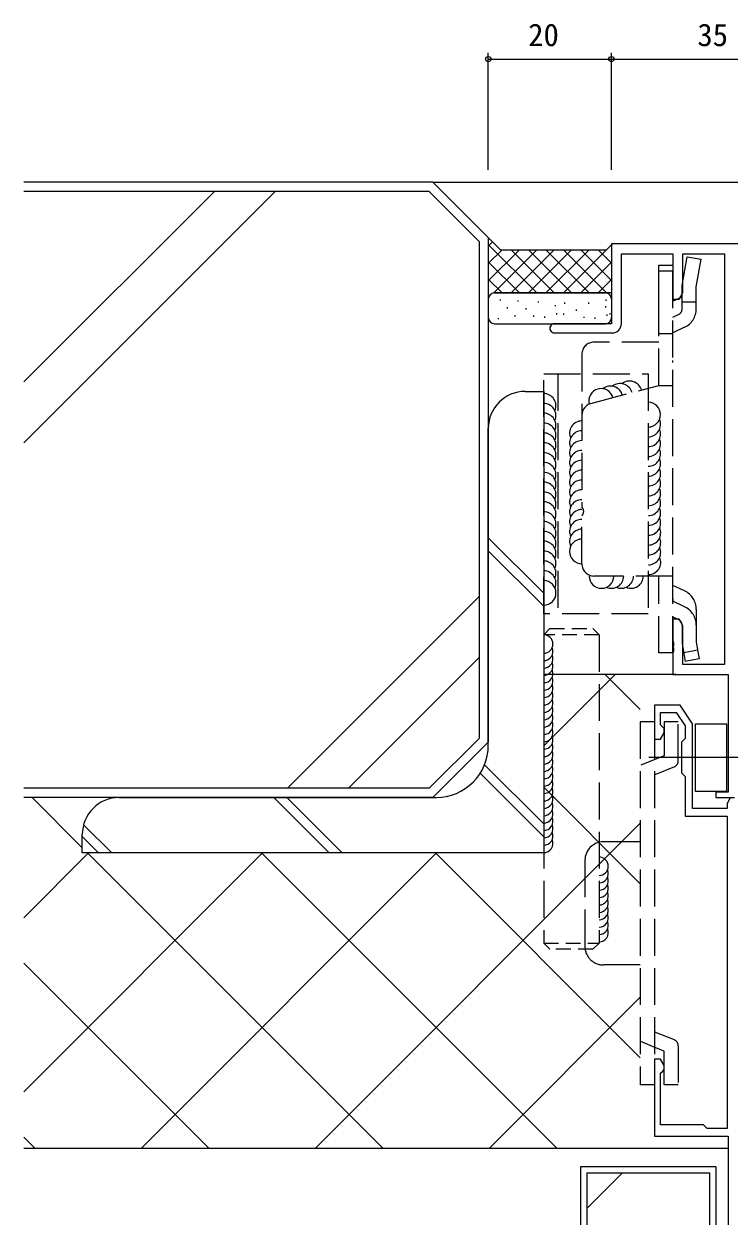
# Model space of a CAD drawing. Units: millimetres, scale not verified. Extents: x -594 to 539, y -420 to 386.
# Drawn here: x -75.1 to 39.6, y -129.4 to 64.3 of the extents above; entities that cross this region are included whole.
import ezdxf
from ezdxf.enums import TextEntityAlignment as Align

# ---------------------------------------------------------------- set-up
doc = ezdxf.new("R2010")
doc.units = ezdxf.units.MM
doc.header["$LTSCALE"] = 2
for name, pattern in [('CHAIN2', [12, 9, -1, 1, -1]), ('DASHED1', [1.8, 1.2, -0.6]), ('DASHED3', [4, 3, -1])]:
    doc.linetypes.add(name, pattern=pattern)
for name, color, linetype, lineweight in [('0-3_YKK_11', 7, 'Continuous', 9), ('0-5_YKK_13', 4, 'Continuous', 9), ('0-7_YKK_D', 6, 'Continuous', 9), ('0-8_YSS_K', 3, 'Continuous', 9), ('0-9_YSS_KE', 3, 'Continuous', 9)]:
    doc.layers.add(name, color=color, linetype=linetype, lineweight=lineweight)
doc.styles.add('ＭＳ ゴシック', font='')
doc.styles.get('ＭＳ ゴシック').set_extended_font_data('MS Gothic')

msp = doc.modelspace()

# ---------------------------------------------------------------- linework, layer by layer
at = {"layer": '0-3_YKK_11'}
for p, q in [((20.412, 28.603), (20.412, 15.603)), ((55.412, 28.603), (20.412, 28.603)), ((22.042, 26.973), (30.412, 26.973)), ((22.042, 15.603), (22.042, 26.973)), ((30.412, 26.973), (30.412, 19.603)), ((32.042, 26.973), (38.782, 26.973)), ((32.042, 20.694), (32.042, 26.973)), ((38.782, 26.973), (38.782, -39.767)), ((30.412, 19.603), (31.412, 19.603)), ((31.412, 19.603), (32.042, 20.694)), ((20.412, 15.603), (11.162, 15.603)), ((11.162, 14.103), (20.542, 14.103)), ((30.412, -32.397), (30.412, -35.939)), ((31.412, -32.397), (30.412, -32.397)), ((32.042, -33.488), (31.412, -32.397)), ((32.042, -39.767), (32.042, -33.488)), ((30.412, -35.939), (30.532, -36.122)), ((30.532, -36.672), (30.412, -36.856)), ((30.532, -36.122), (30.532, -36.672)), ((30.412, -36.856), (30.412, -36.939)), ((30.412, -36.939), (30.532, -37.122)), ((30.532, -37.672), (30.412, -37.856)), ((30.412, -37.856), (30.412, -41.397)), ((30.532, -37.122), (30.532, -37.672)), ((38.782, -39.767), (32.042, -39.767)), ((30.412, -41.397), (39.412, -41.397)), ((39.412, -41.397), (39.412, -60.497)), ((27.412, -46.397), (27.412, -51.897)), ((31.612, -46.397), (27.412, -46.397)), ((33.612, -49.397), (31.612, -46.397)), ((28.412, -47.597), (30.97, -47.597)), ((28.412, -49.597), (28.412, -47.597)), ((30.97, -47.597), (32.412, -49.761)), ((28.712, -49.897), (28.412, -49.597)), ((29.012, -50.197), (28.712, -49.897)), ((29.012, -50.858), (29.012, -50.197)), ((32.412, -49.761), (32.412, -51.797)), ((33.612, -63.197), (33.612, -49.397)), ((27.412, -51.897), (28.412, -51.897)), ((28.412, -51.897), (29.012, -50.858)), ((32.412, -51.797), (31.812, -52.397)), ((31.812, -52.397), (31.812, -57.397)), ((31.812, -57.397), (32.412, -57.997)), ((32.412, -57.997), (32.412, -64.397)), ((37.412, -60.497), (37.412, -61.397)), ((39.412, -60.497), (37.412, -60.497)), ((37.412, -61.397), (40.412, -61.397)), ((39.712, -61.397), (39.212, -62.397)), ((39.212, -63.197), (33.612, -63.197)), ((39.212, -62.397), (39.212, -63.197)), ((32.412, -64.397), (39.212, -64.397)), ((39.212, -64.397), (39.212, -115.197)), ((27.412, -103.897), (27.412, -116.397)), ((28.412, -103.897), (27.412, -103.897)), ((29.012, -104.937), (28.412, -103.897)), ((28.412, -106.197), (28.712, -105.897)), ((28.412, -114.597), (28.412, -106.197)), ((28.712, -105.897), (29.012, -105.597)), ((29.012, -105.597), (29.012, -104.937)), ((35.412, -114.597), (28.412, -114.597)), ((36.012, -115.197), (35.412, -114.597)), ((39.212, -115.197), (36.012, -115.197)), ((27.412, -116.397), (39.412, -116.397)), ((39.412, -116.397), (39.412, -135.497))]:
    msp.add_line(p, q, dxfattribs=at)
for centre, radius, start, end in [((11.162, 14.853), 0.75, 89.99998, 270), ((20.542, 15.603), 1.5, 270, 359.99998)]:
    msp.add_arc(centre, radius, start, end, dxfattribs=at)
at = {"layer": '0-5_YKK_13', "linetype": 'DASHED3'}
for p, q in [((31.912, 21.802), (32.736, 26.474)), ((32.736, 26.474), (35.001, 26.075)), ((34.212, 21.601), (35.001, 26.075)), ((28.112, 25.103), (30.412, 25.103)), ((28.112, 5.586), (28.112, 25.103)), ((28.112, 16.603), (28.112, 24.203)), ((28.112, 24.203), (30.412, 24.203)), ((30.412, -37.897), (30.412, 25.103)), ((31.912, 18.007), (31.912, 21.802)), ((34.212, 18.007), (34.212, 21.601)), ((30.412, 20.081), (30.412, 19.371)), ((30.412, 19.252), (31.912, 19.962)), ((34.212, 19.078), (31.912, 19.078)), ((30.412, 16.67), (31.335, 17.101)), ((30.412, 13.966), (28.112, 13.966)), ((32.307, 15.016), (30.412, 14.133)), ((28.112, 12.603), (17.612, 12.603)), ((15.612, 10.603), (15.612, -14.183)), ((30.412, 9.303), (30.412, 9.603)), ((9.412, 7.453), (26.412, 7.453)), ((9.412, -31.547), (9.412, 7.453)), ((11.712, 7.453), (11.712, -31.547)), ((26.412, 7.453), (26.412, -31.547)), ((17.095, 2.634), (28.112, 5.586)), ((28.112, 5.586), (30.412, 5.586)), ((15.612, -23.397), (15.612, -15.611)), ((30.412, -25.397), (17.612, -25.397)), ((28.112, -37.897), (28.112, -25.397)), ((32.307, -27.81), (30.412, -26.927)), ((30.412, -29.097), (30.412, -29.397)), ((32.324, -30.407), (30.412, -29.502)), ((34.212, -30.801), (34.212, -33.339)), ((26.412, -31.547), (9.412, -31.547)), ((30.412, -32.046), (31.34, -32.486)), ((31.912, -33.389), (31.912, -36.357)), ((34.212, -33.389), (34.212, -36.156)), ((31.912, -36.357), (32.426, -39.269)), ((34.212, -36.156), (34.691, -38.869)), ((30.412, -37.897), (28.112, -37.897)), ((34.442, -37.457), (32.177, -37.857)), ((34.691, -38.869), (32.426, -39.269)), ((27.411, -49.097), (25.111, -49.098)), ((25.111, -49.098), (25.117, -108.097)), ((27.411, -49.097), (27.413, -108.097)), ((31.285, -49.098), (28.985, -49.098)), ((28.985, -49.098), (28.985, -54.598)), ((31.285, -55.475), (31.285, -49.098)), ((27.485, -55.204), (25.185, -56.134)), ((28.985, -54.598), (27.485, -55.204)), ((30.66, -56.402), (27.485, -57.685)), ((25.11, -68.598), (19.112, -68.598)), ((16.112, -71.598), (16.113, -85.598)), ((25.112, -88.598), (19.113, -88.598)), ((30.662, -100.793), (27.488, -99.511)), ((27.488, -101.991), (25.188, -101.062)), ((28.988, -102.597), (27.488, -101.991)), ((28.989, -108.097), (28.988, -102.597)), ((31.288, -101.72), (31.289, -108.097)), ((27.414, -108.097), (25.117, -108.098)), ((31.288, -108.097), (28.988, -108.097))]:
    msp.add_line(p, q, dxfattribs=at)
at = {"layer": '0-5_YKK_13'}
for p, q in [((34.112, -49.397), (39.112, -49.397)), ((34.112, -60.397), (34.112, -49.397)), ((39.112, -49.397), (39.112, -60.397)), ((39.112, -60.397), (34.112, -60.397))]:
    msp.add_line(p, q, dxfattribs=at)
at = {"layer": '0-5_YKK_13', "linetype": 'CHAIN2'}
msp.add_line((41.655, -54.897), (26.527, -54.897), dxfattribs=at)
msp.add_line((41.655, -54.897), (26.527, -54.897), dxfattribs=at)
at = {"layer": '0-5_YKK_13', "linetype": 'DASHED3'}
for centre, radius, start, end in [((30.912, 18.007), 1, 295, 0), ((30.912, 18.007), 3.3, 295, 0), ((17.612, 10.603), 2, 90, 180), ((17.612, 0.702), 2, 105, 180), ((14.912, -14.897), 1, 314.427, 45.57298), ((17.612, -23.397), 2, 180, 270), ((30.912, -30.801), 3.3, 0, 65), ((30.912, -33.389), 3.3, 0, 64.66911), ((30.912, -33.389), 1, 0, 64.66911), ((30.285, -55.475), 1, 292.00334, 0), ((19.112, -71.598), 3, 90.00154, 180.00122), ((19.113, -85.598), 3, 180.00122, 270.00127), ((30.288, -101.72), 1, 0, 68.00217)]:
    msp.add_arc(centre, radius, start, end, dxfattribs=at)
at = {"layer": '0-7_YKK_D'}
for p, q in [((0.412, 40.603), (0.412, 59.603)), ((0.412, 58.603), (20.412, 58.603)), ((20.412, 40.603), (20.412, 59.603)), ((20.412, 40.603), (20.412, 59.603)), ((20.412, 58.603), (55.412, 58.603))]:
    msp.add_line(p, q, dxfattribs=at)
for centre in [(0.412, 58.603), (20.412, 58.603), (20.412, 58.603)]:
    msp.add_circle(centre, 0.425, dxfattribs=at)
at = {"layer": '0-8_YSS_K'}
for p, q in [((-44.127, 37.103), (-75.094, 6.136)), ((-34.227, 37.103), (-75.094, -3.763)), ((-9.209, 37.103), (-75.094, 37.103)), ((-9.209, 37.103), (-1.088, 28.982)), ((-8.588, 38.603), (126.412, 38.603)), ((0.412, 29.603), (2.412, 27.603)), ((-1.088, 28.982), (-1.088, -51.776)), ((1.11, 28.906), (0.412, 28.208)), ((0.412, 28.483), (8.293, 20.603)), ((2.636, 27.603), (0.412, 25.38)), ((5.464, 27.603), (0.412, 22.551)), ((8.293, 27.603), (1.285, 20.595)), ((2.412, 27.603), (19.611, 27.603)), ((4.121, 27.603), (11.121, 20.603)), ((11.121, 27.603), (4.121, 20.603)), ((13.95, 27.603), (6.95, 20.603)), ((6.95, 27.603), (13.95, 20.603)), ((16.778, 27.603), (9.778, 20.603)), ((9.778, 27.603), (16.778, 20.603)), ((19.606, 27.603), (12.606, 20.603)), ((12.606, 27.603), (19.606, 20.603)), ((15.435, 27.603), (20.435, 22.603)), ((18.263, 27.603), (20.435, 25.431)), ((19.611, 27.603), (20.611, 28.603)), ((0.412, 25.655), (5.464, 20.603)), ((20.435, 25.603), (15.435, 20.603)), ((0.412, 22.827), (2.636, 20.603)), ((20.435, 22.775), (18.263, 20.603)), ((0.421, 19.731), (0.412, 19.723)), ((0.412, 19.603), (0.412, 16.603)), ((20.435, 20.603), (1.412, 20.603)), ((1.412, 20.603), (19.435, 20.603)), ((2.313, 19.553), (2.313, 19.353)), ((5.227, 19.395), (5.227, 19.195)), ((19.52, 19.525), (19.52, 19.325)), ((20.435, 19.603), (20.435, 16.603)), ((3.454, 18.287), (3.454, 18.087)), ((6.505, 18.115), (6.505, 17.915)), ((8.509, 19.228), (8.509, 19.028)), ((11.255, 18.635), (11.255, 18.434)), ((12.772, 19.033), (12.772, 18.833)), ((14.702, 17.92), (14.702, 17.72)), ((16.706, 19.033), (16.706, 18.833)), ((19.452, 18.439), (19.452, 18.239)), ((1.412, 15.603), (19.435, 15.603)), ((1.996, 16.515), (1.996, 16.315)), ((4.72, 16.99), (4.72, 16.79)), ((7.767, 16.928), (7.767, 16.728)), ((9.548, 16.779), (9.548, 16.579)), ((11.477, 17.299), (11.477, 17.099)), ((12.624, 17.252), (12.624, 17.052)), ((15.964, 16.732), (15.964, 16.532)), ((17.745, 16.584), (17.745, 16.384)), ((19.675, 17.103), (19.675, 16.903)), ((20.188, 17.299), (20.188, 17.099)), ((6.412, 4.603), (9.412, 4.603)), ((9.412, 4.603), (9.412, -70.397)), ((0.412, -52.897), (0.412, -1.397)), ((0.412, -19.194), (9.412, -28.194)), ((0.412, -21.317), (9.412, -30.317)), ((-1.088, -28.752), (-32.232, -59.897)), ((-1.088, -38.652), (-22.333, -59.897)), ((9.412, -52.996), (21.011, -41.397)), ((30.912, -41.397), (9.412, -41.397)), ((25.117, -47.114), (19.4, -41.397)), ((-1.088, -51.776), (-9.209, -59.897)), ((-0.198, -56.06), (9.412, -65.67)), ((-0.918, -57.463), (9.412, -67.793)), ((-9.209, -59.897), (-75.094, -59.897)), ((25.117, -75.399), (9.412, -59.694)), ((-65.588, -69.547), (-73.738, -61.397)), ((-59.588, -61.397), (-8.088, -61.397)), ((-34.461, -61.397), (-25.461, -70.397)), ((-32.338, -61.397), (-23.338, -70.397)), ((-65.38, -65.832), (-60.814, -70.397)), ((-27.705, -118.397), (25.117, -65.576)), ((-65.588, -70.397), (-65.588, -67.397)), ((-65.588, -67.747), (-62.937, -70.397)), ((-75.094, -109.218), (-36.273, -70.397)), ((-75.094, -80.933), (-64.557, -70.397)), ((9.412, -70.397), (-65.588, -70.397)), ((-16.737, -118.397), (-64.738, -70.397)), ((-55.989, -118.397), (-7.989, -70.397)), ((11.547, -118.397), (-36.453, -70.397)), ((25.117, -103.683), (-8.169, -70.397)), ((-45.022, -118.397), (-75.094, -88.325)), ((0.58, -118.397), (25.117, -93.86)), ((-73.306, -118.397), (-75.094, -116.609)), ((22.212, -122.397), (16.412, -128.197)), ((16.412, -122.397), (36.413, -122.397)), ((16.412, -122.397), (16.412, -202.897)), ((36.413, -137.397), (36.413, -122.397))]:
    msp.add_line(p, q, dxfattribs=at)
at = {"layer": '0-8_YSS_K', "linetype": 'DASHED1'}
for p, q in [((9.412, -34.952), (10.413, -33.952)), ((10.413, -33.952), (17.412, -33.952)), ((17.412, -33.952), (18.412, -34.952)), ((18.412, -34.952), (9.412, -34.952)), ((10.412, -86.059), (9.412, -85.059)), ((9.412, -85.059), (18.412, -85.059)), ((18.412, -85.059), (17.412, -86.059)), ((17.412, -86.059), (10.412, -86.059))]:
    msp.add_line(p, q, dxfattribs=at)
at = {"layer": '0-8_YSS_K', "linetype": 'DASHED3'}
for p, q in [((9.412, -34.952), (9.412, -85.059)), ((18.412, -34.952), (18.412, -85.059))]:
    msp.add_line(p, q, dxfattribs=at)
at = {"layer": '0-8_YSS_K'}
for centre, radius, start, end in [((1.412, 19.603), 1, 90, 180), ((19.435, 19.603), 1, 0, 90), ((1.412, 16.603), 1, 180, 270), ((19.435, 16.603), 1, 270, 0), ((21.836, 3.881), 2, 15, 128.57817), ((23.387, 4.274), 2, 15, 128.57817), ((6.412, -1.397), 6, 90, 180), ((9.412, 2.253), 2, 336.42181, 90), ((18.745, 3.053), 2, 15, 195), ((20.29, 3.467), 2, 15, 128.57817), ((9.412, 0.653), 2, 336.42181, 90), ((26.404, 0.829), 2, 270.07878, 90.07878), ((9.412, -0.947), 2, 336.42181, 90), ((26.406, -0.771), 2, 270.07878, 23.65695), ((9.412, -2.547), 2, 336.42181, 90), ((15.612, -2.197), 2, 90, 203.57817), ((15.612, -3.797), 2, 90, 203.57817), ((26.408, -2.371), 2, 270.07878, 23.65695), ((9.412, -4.147), 2, 336.42181, 90), ((9.412, -5.747), 2, 336.42181, 90), ((15.612, -5.397), 2, 90, 203.57817), ((26.41, -3.971), 2, 270.07878, 23.65695), ((9.412, -7.347), 2, 336.42181, 90), ((15.612, -6.997), 2, 90, 203.57817), ((26.412, -5.571), 2, 270.07878, 23.65695), ((9.412, -8.947), 2, 336.42181, 90), ((15.612, -8.597), 2, 90, 203.57817), ((26.415, -7.171), 2, 270.07878, 23.65695), ((9.412, -10.547), 2, 336.42181, 90), ((15.612, -10.197), 2, 90, 203.57817), ((26.417, -8.771), 2, 270.07878, 23.65695), ((26.419, -10.371), 2, 270.07878, 23.65695), ((9.412, -12.147), 2, 336.42181, 90), ((15.612, -11.797), 2, 90, 203.57817), ((15.612, -13.397), 2, 90, 203.57817), ((26.421, -11.971), 2, 270.07878, 23.65695), ((9.412, -13.747), 2, 336.42181, 90), ((9.412, -15.347), 2, 336.42181, 90), ((15.612, -14.997), 2, 90, 203.57817), ((26.423, -13.571), 2, 270.07878, 23.65695), ((9.412, -16.947), 2, 336.42181, 90), ((15.612, -16.597), 2, 90, 203.57817), ((26.426, -15.171), 2, 270.07878, 23.65695), ((9.412, -18.547), 2, 336.42181, 90), ((15.612, -18.197), 2, 90, 203.57817), ((26.428, -16.771), 2, 270.07878, 23.65695), ((9.412, -20.147), 2, 336.42181, 90), ((15.612, -19.797), 2, 90, 203.57817), ((26.43, -18.371), 2, 270.07878, 23.65695), ((26.432, -19.971), 2, 270.07878, 23.65695), ((9.412, -21.747), 2, 336.42181, 90), ((15.612, -21.397), 2, 90, 270), ((26.434, -21.571), 2, 270.07878, 23.65695), ((9.412, -23.347), 2, 336.42181, 90), ((9.412, -24.947), 2, 336.42181, 90), ((26.437, -23.171), 2, 270.07878, 23.65695), ((9.412, -26.547), 2, 336.42181, 90), ((9.412, -28.147), 2, 270, 90), ((18.813, -25.397), 2, 180, 0), ((20.413, -25.397), 2, 246.42181, 0), ((22.013, -25.397), 2, 246.42181, 0), ((23.612, -25.397), 2, 246.42181, 0), ((9.412, -36.452), 1.5, 270, 90), ((9.412, -37.652), 1.5, 270, 23.57817), ((9.412, -38.852), 1.5, 270, 23.57817), ((9.412, -40.052), 1.5, 270, 23.57817), ((9.412, -41.252), 1.5, 270, 23.57817), ((9.412, -42.452), 1.5, 270, 23.57817), ((9.412, -43.652), 1.5, 270, 23.57817), ((9.412, -44.852), 1.5, 270, 23.57817), ((9.412, -46.052), 1.5, 270, 23.57817), ((9.412, -47.252), 1.5, 270, 23.57817), ((9.412, -48.452), 1.5, 270, 23.57817), ((9.412, -49.652), 1.5, 270, 23.57817), ((9.412, -50.852), 1.5, 270, 23.57817), ((9.412, -52.052), 1.5, 270, 23.57817), ((-8.088, -52.897), 8.5, 270, 0), ((9.412, -53.252), 1.5, 270, 23.57817), ((9.412, -54.452), 1.5, 270, 23.57817), ((9.412, -55.652), 1.5, 270, 23.57817), ((9.412, -56.852), 1.5, 270, 23.57817), ((9.412, -58.052), 1.5, 270, 23.57817), ((9.412, -59.252), 1.5, 270, 23.57817), ((9.412, -60.452), 1.5, 270, 23.57817), ((-59.588, -67.397), 6, 90, 180), ((9.412, -61.652), 1.5, 270, 23.57817), ((9.412, -62.852), 1.5, 270, 23.57817), ((9.412, -64.052), 1.5, 270, 23.57817), ((9.412, -65.252), 1.5, 270, 23.57817), ((9.412, -66.452), 1.5, 270, 23.57817), ((9.412, -67.652), 1.5, 270, 23.57817), ((9.412, -68.852), 1.5, 270, 23.57817), ((18.412, -72.559), 1.5, 270.0015, 90.0015), ((18.412, -73.759), 1.5, 270.0015, 23.57968), ((18.412, -74.959), 1.5, 270.0015, 23.57968), ((18.412, -76.159), 1.5, 270.0015, 23.57968), ((18.412, -77.359), 1.5, 270.0015, 23.57968), ((18.412, -78.559), 1.5, 270.0015, 23.57968), ((18.412, -79.759), 1.5, 270.0015, 23.57968), ((18.412, -80.959), 1.5, 270.0015, 23.57968), ((18.412, -82.159), 1.5, 270.0015, 23.57968), ((18.412, -83.359), 1.5, 270.0015, 23.57968)]:
    msp.add_arc(centre, radius, start, end, dxfattribs=at)
at = {"layer": '0-9_YSS_KE'}
for p, q in [((-8.588, 38.603), (-75.094, 38.603)), ((-8.588, 38.603), (0.412, 29.603)), ((0.412, 29.603), (0.412, -52.397)), ((-8.588, -61.397), (0.412, -52.397)), ((-8.588, -61.397), (-75.094, -61.397)), ((-75.094, -118.397), (39.412, -118.397)), ((37.412, -121.398), (37.412, -136.397))]:
    msp.add_line(p, q, dxfattribs=at)
msp.add_lwpolyline([(37.412, -121.398), (15.412, -121.398), (15.412, -203.897)], dxfattribs=at)

# ---------------------------------------------------------------- texts
at = {"layer": '0-7_YKK_D', "color": 4, "style": 'ＭＳ ゴシック'}
for s, p in [('20', (6.892, 59.603)), ('35', (34.392, 59.603))]:
    msp.add_text(s, height=3.666, dxfattribs=at).set_placement(p, align=Align.BOTTOM_LEFT)

doc.saveas('drawing.dxf')
